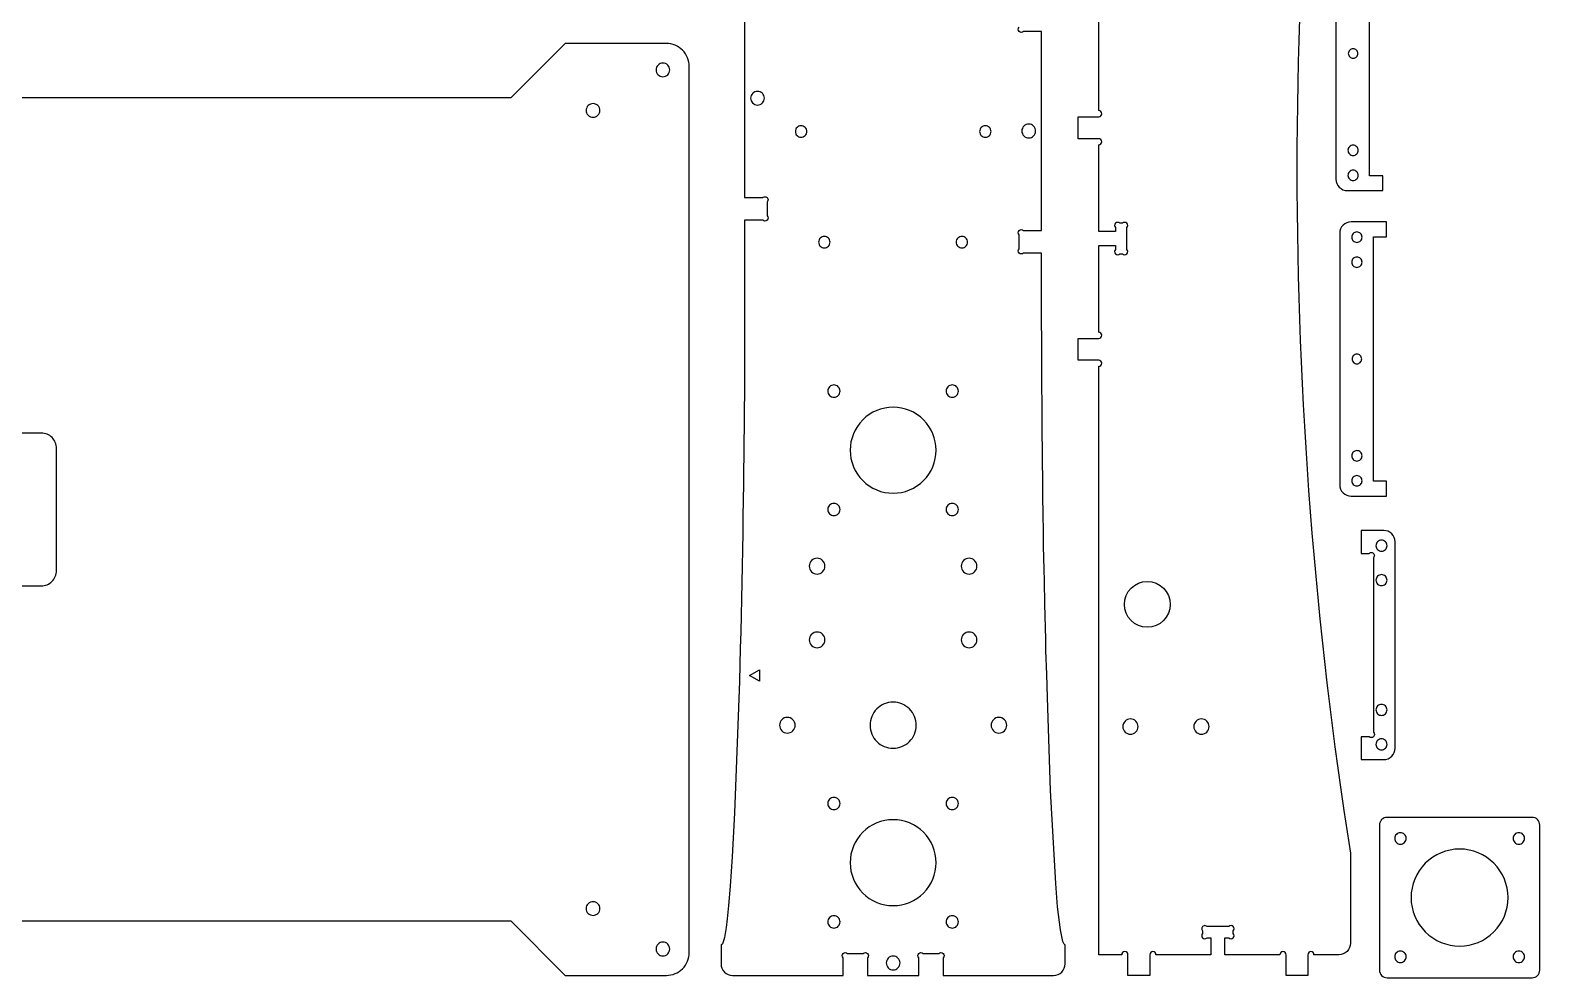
# Model space of a CAD drawing. Extents: x 0.3 to 37.3, y 0.3 to 23.3.
# Drawn here: x 21.72 to 37.29, y 0.26 to 10.03 of the extents above; entities that cross this region are included whole.
import ezdxf

# ---------------------------------------------------------------- set-up
doc = ezdxf.new("R2010")
doc.units = 0
doc.header["$MEASUREMENT"] = 0
doc.layers.get('0').update_dxf_attribs({"linetype": 'CONTINUOUS'})
doc.layers.add('FORMAT', color=18, linetype='CONTINUOUS')
doc.layers.add('LAYER_1', color=18, linetype='CONTINUOUS')

msp = doc.modelspace()

# ---------------------------------------------------------------- linework, layer by layer
msp.add_circle((33.238, 4.106), 0.236)
at = {"layer": 'FORMAT', "color": 0}
for points in [[(35.71, 1.91, 0.414214), (35.632, 1.831), (35.632, 0.335, 0.414214), (35.71, 0.256), (37.206, 0.256, 0.414214), (37.285, 0.335), (37.285, 1.831, 0.414214), (37.206, 1.91)], [(35.848, 1.752, 0.414214), (35.789, 1.693, 0.414214), (35.848, 1.634, 0.414214), (35.907, 1.693, 0.414214)], [(37.069, 1.752, 0.414214), (37.01, 1.693, 0.414214), (37.069, 1.634, 0.414214), (37.128, 1.693, 0.414214)], [(36.458, 1.583, 0.414214), (35.958, 1.083, 0.414214), (36.458, 0.583, 0.414214), (36.958, 1.083, 0.414214)], [(35.848, 0.532, 0.414214), (35.789, 0.473, 0.414214), (35.848, 0.414, 0.414214), (35.907, 0.473, 0.414214)], [(37.069, 0.532, 0.414214), (37.01, 0.473, 0.414214), (37.069, 0.414, 0.414214), (37.128, 0.473, 0.414214)]]:
    msp.add_lwpolyline(points, format="xyb", close=True, dxfattribs=at)
at = {"layer": 'LAYER_1', "color": 0}
for points in [[(35.332, 15.647, 0.078147), (35.332, 1.541), (35.332, 0.612, -0.414214), (35.214, 0.494), (34.957, 0.494, 1), (34.893, 0.494), (34.893, 0.281), (34.669, 0.281), (34.669, 0.494, 1), (34.605, 0.494), (34.037, 0.494), (34.037, 0.667), (34.079, 0.667, 1), (34.124, 0.712), (34.124, 0.74, 1), (34.079, 0.785), (33.854, 0.785, 1), (33.809, 0.74), (33.809, 0.712, 1), (33.854, 0.667), (33.895, 0.667), (33.895, 0.494), (33.328, 0.494, 1), (33.264, 0.494), (33.264, 0.281), (33.039, 0.281), (33.039, 0.494, 1), (32.975, 0.494), (32.738, 0.494), (32.738, 6.56, 1), (32.738, 6.624), (32.525, 6.624), (32.525, 6.848), (32.738, 6.848, 1), (32.738, 6.912), (32.738, 7.807), (32.911, 7.807), (32.911, 7.765, 1), (32.956, 7.72), (32.984, 7.72, 1), (33.029, 7.765), (33.029, 7.99, 1), (32.984, 8.035), (32.956, 8.035, 1), (32.911, 7.99), (32.911, 7.949), (32.738, 7.949), (32.738, 8.843, 1), (32.738, 8.907), (32.525, 8.907), (32.525, 9.132), (32.738, 9.132, 1), (32.738, 9.196), (32.738, 16.695)], [(29.087, 10.18), (29.087, 10.011), (29.087, 9.926), (29.087, 9.756), (29.087, 9.586), (29.087, 9.416), (29.087, 9.247), (29.087, 9.077), (29.087, 8.992), (29.087, 8.822), (29.087, 8.652), (29.087, 8.476), (29.087, 8.387), (29.087, 8.299), (29.273, 8.299, -1), (29.319, 8.254), (29.319, 8.112, -1), (29.273, 8.067), (29.087, 8.067), (29.087, 7.897), (29.087, 7.727), (29.087, 7.557), (29.087, 7.388), (29.087, 7.218), (29.087, 7.133), (29.086, 6.963), (29.086, 6.793), (29.085, 6.624), (29.084, 6.454), (29.084, 6.284), (29.082, 6.114), (29.081, 5.944), (29.08, 5.775), (29.078, 5.605), (29.077, 5.52), (29.075, 5.35), (29.073, 5.18), (29.07, 5.011), (29.068, 4.841), (29.065, 4.671), (29.062, 4.501), (29.058, 4.332), (29.055, 4.162), (29.051, 3.992), (29.047, 3.822), (29.042, 3.653), (29.033, 3.313), (28.982, 1.956), (28.959, 1.504), (28.939, 1.202), (28.922, 1), (28.908, 0.865), (28.896, 0.774), (28.887, 0.713), (28.879, 0.673), (28.872, 0.646), (28.866, 0.628), (28.862, 0.616), (28.858, 0.608), (28.852, 0.6), (28.849, 0.598), (28.846, 0.596), (28.844, 0.596), (28.844, 0.399, 0.414214), (28.962, 0.281), (30.102, 0.281), (30.102, 0.462, -1), (30.147, 0.508), (30.309, 0.508, -1), (30.354, 0.462), (30.354, 0.281), (30.882, 0.281), (30.882, 0.462, -1), (30.927, 0.508), (31.088, 0.508, -1), (31.134, 0.462), (31.134, 0.281), (32.273, 0.281, 0.414214), (32.391, 0.399), (32.391, 0.596), (32.389, 0.597), (32.385, 0.599), (32.381, 0.604), (32.368, 0.632), (32.343, 0.75), (32.314, 0.989), (32.295, 1.228), (32.242, 2.187), (32.208, 3.147), (32.201, 3.387), (32.194, 3.627), (32.191, 3.747), (32.185, 3.987), (32.182, 4.107), (32.177, 4.347), (32.175, 4.467), (32.17, 4.707), (32.168, 4.827), (32.165, 5.067), (32.163, 5.187), (32.16, 5.427), (32.158, 5.547), (32.157, 5.667), (32.155, 5.907), (32.154, 6.027), (32.153, 6.147), (32.152, 6.388), (32.151, 6.508), (32.15, 6.628), (32.15, 6.868), (32.149, 6.988), (32.149, 7.108), (32.149, 7.348), (32.149, 7.468), (32.148, 7.598), (32.148, 7.728), (31.962, 7.728, -1), (31.917, 7.773), (31.917, 7.915, -1), (31.962, 7.96), (32.148, 7.96), (32.148, 8.13), (32.148, 8.3), (32.148, 8.385), (32.148, 8.555), (32.148, 8.724), (32.148, 8.894), (32.148, 9.064), (32.148, 9.149), (32.148, 9.319), (32.148, 9.488), (32.148, 9.658), (32.149, 9.835), (32.149, 9.923), (32.149, 10.012), (31.962, 10.012, -1), (31.917, 10.057)], [(17.746, 0.842), (26.676, 0.842), (27.237, 0.281), (28.28, 0.281, 0.414214), (28.516, 0.517), (28.516, 9.651, 0.414214), (28.28, 9.888), (27.237, 9.888), (26.676, 9.327), (17.746, 9.327)]]:
    msp.add_lwpolyline(points, format="xyb", dxfattribs=at)
for points in [[(35.301, 8.372), (35.667, 8.372), (35.667, 8.525), (35.529, 8.525), (35.529, 11.045), (35.667, 11.045), (35.667, 11.199), (35.301, 11.199, 0.414214), (35.183, 11.08), (35.183, 8.49, 0.414214)], [(35.36, 9.834, 0.414214), (35.311, 9.785, 0.414214), (35.36, 9.736, 0.414214), (35.409, 9.785, 0.414214)], [(28.174, 9.616, 0.414214), (28.244, 9.545, 0.414214), (28.315, 9.616, 0.414214), (28.244, 9.687, 0.414214)], [(29.291, 9.325, 0.414214), (29.22, 9.395, 0.414214), (29.149, 9.325, 0.414214), (29.22, 9.254, 0.414214)], [(27.453, 9.199, 0.414214), (27.524, 9.128, 0.414214), (27.595, 9.199, 0.414214), (27.524, 9.269, 0.414214)], [(29.728, 8.981, 0.414214), (29.669, 9.04, 0.414214), (29.61, 8.981, 0.414214), (29.669, 8.922, 0.414214)], [(31.628, 8.981, 0.414214), (31.569, 9.04, 0.414214), (31.51, 8.981, 0.414214), (31.569, 8.922, 0.414214)], [(32.086, 8.986, 0.414214), (32.016, 9.057, 0.414214), (31.945, 8.986, 0.414214), (32.016, 8.915, 0.414214)], [(35.36, 8.84, 0.414214), (35.307, 8.787, 0.414214), (35.36, 8.734, 0.414214), (35.413, 8.787, 0.414214)], [(35.36, 8.582, 0.414214), (35.307, 8.529, 0.414214), (35.36, 8.476, 0.414214), (35.413, 8.529, 0.414214)], [(35.34, 5.222), (35.706, 5.222), (35.706, 5.376), (35.569, 5.376), (35.569, 7.895), (35.706, 7.895), (35.706, 8.049), (35.34, 8.049, 0.414214), (35.222, 7.931), (35.222, 5.34, 0.414214)], [(35.399, 7.945, 0.414214), (35.346, 7.891, 0.414214), (35.399, 7.838, 0.414214), (35.453, 7.891, 0.414214)], [(29.968, 7.84, 0.414214), (29.909, 7.899, 0.414214), (29.85, 7.84, 0.414214), (29.909, 7.781, 0.414214)], [(31.386, 7.84, 0.414214), (31.327, 7.899, 0.414214), (31.267, 7.84, 0.414214), (31.327, 7.781, 0.414214)], [(35.399, 7.687, 0.414214), (35.346, 7.634, 0.414214), (35.399, 7.58, 0.414214), (35.453, 7.634, 0.414214)], [(35.399, 6.685, 0.414214), (35.35, 6.636, 0.414214), (35.399, 6.586, 0.414214), (35.449, 6.636, 0.414214)], [(30.071, 6.305, 0.414214), (30.008, 6.368, 0.414214), (29.945, 6.305, 0.414214), (30.008, 6.242, 0.414214)], [(31.291, 6.305, 0.414214), (31.228, 6.368, 0.414214), (31.165, 6.305, 0.414214), (31.228, 6.242, 0.414214)], [(31.061, 5.695, 0.414214), (30.618, 6.138, 0.414214), (30.175, 5.695, 0.414214), (30.618, 5.252, 0.414214)], [(21.992, 4.454), (21.992, 5.714, 0.414214), (21.835, 5.872), (18.969, 5.872), (18.402, 5.222), (18.402, 4.947), (18.969, 4.297), (21.835, 4.297, 0.414214)], [(35.399, 5.691, 0.414214), (35.346, 5.638, 0.414214), (35.399, 5.584, 0.414214), (35.453, 5.638, 0.414214)], [(35.399, 5.433, 0.414214), (35.346, 5.38, 0.414214), (35.399, 5.327, 0.414214), (35.453, 5.38, 0.414214)], [(30.071, 5.084, 0.414214), (30.008, 5.147, 0.414214), (29.945, 5.084, 0.414214), (30.008, 5.021, 0.414214)], [(31.291, 5.084, 0.414214), (31.228, 5.147, 0.414214), (31.165, 5.084, 0.414214), (31.228, 5.021, 0.414214)], [(35.794, 2.624), (35.794, 4.75, 0.414214), (35.676, 4.868), (35.444, 4.868), (35.444, 4.632), (35.525, 4.632, -1), (35.57, 4.587), (35.57, 2.787, -1), (35.525, 2.742), (35.444, 2.742), (35.444, 2.506), (35.676, 2.506, 0.414214)], [(35.596, 4.711, 0.414214), (35.653, 4.654, 0.414214), (35.71, 4.711, 0.414214), (35.653, 4.768, 0.414214)], [(29.915, 4.5, 0.414214), (29.834, 4.581, 0.414214), (29.754, 4.5, 0.414214), (29.834, 4.419, 0.414214)], [(31.482, 4.5, 0.414214), (31.401, 4.581, 0.414214), (31.321, 4.5, 0.414214), (31.401, 4.419, 0.414214)], [(35.596, 4.356, 0.414214), (35.653, 4.299, 0.414214), (35.71, 4.356, 0.414214), (35.653, 4.413, 0.414214)], [(29.915, 3.74, 0.414214), (29.834, 3.821, 0.414214), (29.754, 3.74, 0.414214), (29.834, 3.659, 0.414214)], [(31.482, 3.74, 0.414214), (31.401, 3.821, 0.414214), (31.321, 3.74, 0.414214), (31.401, 3.659, 0.414214)], [(30.856, 2.86, 0.414214), (30.618, 3.098, 0.414214), (30.38, 2.86, 0.414214), (30.618, 2.622, 0.414214)], [(35.596, 3.018, 0.414214), (35.653, 2.961, 0.414214), (35.71, 3.018, 0.414214), (35.653, 3.075, 0.414214)], [(29.608, 2.86, 0.414214), (29.527, 2.941, 0.414214), (29.447, 2.86, 0.414214), (29.527, 2.779, 0.414214)], [(31.789, 2.86, 0.414214), (31.708, 2.941, 0.414214), (31.628, 2.86, 0.414214), (31.708, 2.779, 0.414214)], [(32.986, 2.846, 0.414214), (33.065, 2.767, 0.414214), (33.143, 2.846, 0.414214), (33.065, 2.925, 0.414214)], [(33.718, 2.846, 0.414214), (33.797, 2.767, 0.414214), (33.876, 2.846, 0.414214), (33.797, 2.925, 0.414214)], [(35.596, 2.663, 0.414214), (35.653, 2.606, 0.414214), (35.71, 2.663, 0.414214), (35.653, 2.72, 0.414214)], [(30.071, 2.053, 0.414214), (30.008, 2.116, 0.414214), (29.945, 2.053, 0.414214), (30.008, 1.99, 0.414214)], [(31.291, 2.053, 0.414214), (31.228, 2.116, 0.414214), (31.165, 2.053, 0.414214), (31.228, 1.99, 0.414214)], [(31.061, 1.443, 0.414214), (30.618, 1.886, 0.414214), (30.175, 1.443, 0.414214), (30.618, 1, 0.414214)], [(27.453, 0.97, 0.414214), (27.524, 0.899, 0.414214), (27.595, 0.97, 0.414214), (27.524, 1.041, 0.414214)], [(30.071, 0.832, 0.414214), (30.008, 0.895, 0.414214), (29.945, 0.832, 0.414214), (30.008, 0.769, 0.414214)], [(31.291, 0.832, 0.414214), (31.228, 0.895, 0.414214), (31.165, 0.832, 0.414214), (31.228, 0.769, 0.414214)], [(28.174, 0.553, 0.414214), (28.244, 0.482, 0.414214), (28.315, 0.553, 0.414214), (28.244, 0.624, 0.414214)], [(30.689, 0.409, 0.414214), (30.618, 0.48, 0.414214), (30.547, 0.409, 0.414214), (30.618, 0.338, 0.414214)]]:
    msp.add_lwpolyline(points, format="xyb", close=True, dxfattribs=at)
msp.add_lwpolyline([(29.138, 3.372), (29.24, 3.431), (29.24, 3.313)], close=True, dxfattribs=at)

doc.saveas('drawing.dxf')
